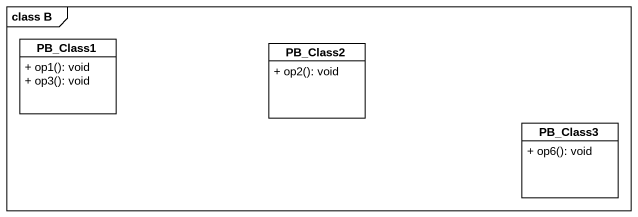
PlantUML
@startuml
mainframe class B
hide circle
hide empty members
skinparam classAttributeIconSize 0
class PB_Class1 {
  + op1(): void
  + op3(): void
}
class PB_Class2 {
  + op2(): void
}
class PB_Class3 {
  + op6(): void
}
@enduml
